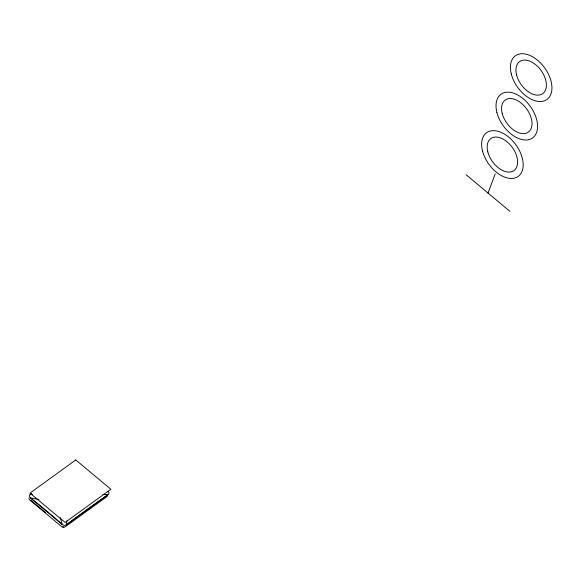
<?xml version="1.0" encoding="UTF-8"?>
<svg xmlns="http://www.w3.org/2000/svg" width="581" height="581" viewBox="0 0 581 581"><rect width="100%" height="100%" fill="white"/><g stroke="black" fill="none" stroke-linecap="round" stroke-linejoin="round"><path stroke-width="0.87" d="M66.88 520.837L66.263 524.89A2.992 2.179 20.5 0 1 62.16 524.432A400.36 247.201 54.1 0 0 30.365 497.859A2.992 2.179 20.5 0 1 30.074 494.649A716.308 213.808 -50.1 0 1 31.461 493.603L30.074 494.649L32.58 494.453M488.025 193.037L495.215 173.799M71.979 521.208L73.446 520.148M88.835 509L90.302 507.939M102.982 494.373L108.24 494.496A2.992 2.179 20.5 0 0 107.957 491.279M38.905 499.493L30.365 497.859L62.16 524.432L60.366 517.649M466.093 174.707L509.951 211.361M30.982 500.394L45.398 512.442M29.05 498.113A2.542 1.852 20.5 0 0 29.849 500.052L61.55 526.539A2.542 1.852 20.5 0 0 65.036 526.923L106.919 496.595A2.542 1.852 20.5 0 0 107.485 495.796M63.779 526.829A1.997 1.452 20.5 0 1 62.813 526.72M106.889 495.615A1.997 1.452 20.5 0 1 106.432 496.261M75.777 459.949L29.98 493.102L65.072 522.428L110.862 489.267L75.777 459.949M108.24 494.496L66.263 524.89A716.308 213.808 -50.1 0 1 108.24 494.496M511.273 73.947A26.951 16.638 54.1 0 0 546.278 99.91A26.951 16.638 54.1 0 0 535.972 58.979A26.951 16.638 54.1 0 0 511.273 73.947M516.582 74.927A19.761 12.201 54.1 0 0 542.255 93.962A19.761 12.201 54.1 0 0 534.694 63.946A19.761 12.201 54.1 0 0 516.582 74.927M482.506 150.9A26.951 16.638 54.1 0 0 517.511 176.856A26.951 16.638 54.1 0 0 507.206 135.925A26.951 16.638 54.1 0 0 482.506 150.9M487.815 151.873A19.761 12.201 54.1 0 0 513.481 170.908A19.761 12.201 54.1 0 0 505.928 140.9A19.761 12.201 54.1 0 0 487.815 151.873M496.886 112.424A26.951 16.638 54.1 0 0 531.898 138.38A26.951 16.638 54.1 0 0 521.593 97.455A26.951 16.638 54.1 0 0 496.886 112.424M502.195 113.404A19.761 12.201 54.1 0 0 527.868 132.439A19.761 12.201 54.1 0 0 520.315 102.423A19.761 12.201 54.1 0 0 502.195 113.404"/></g></svg>
